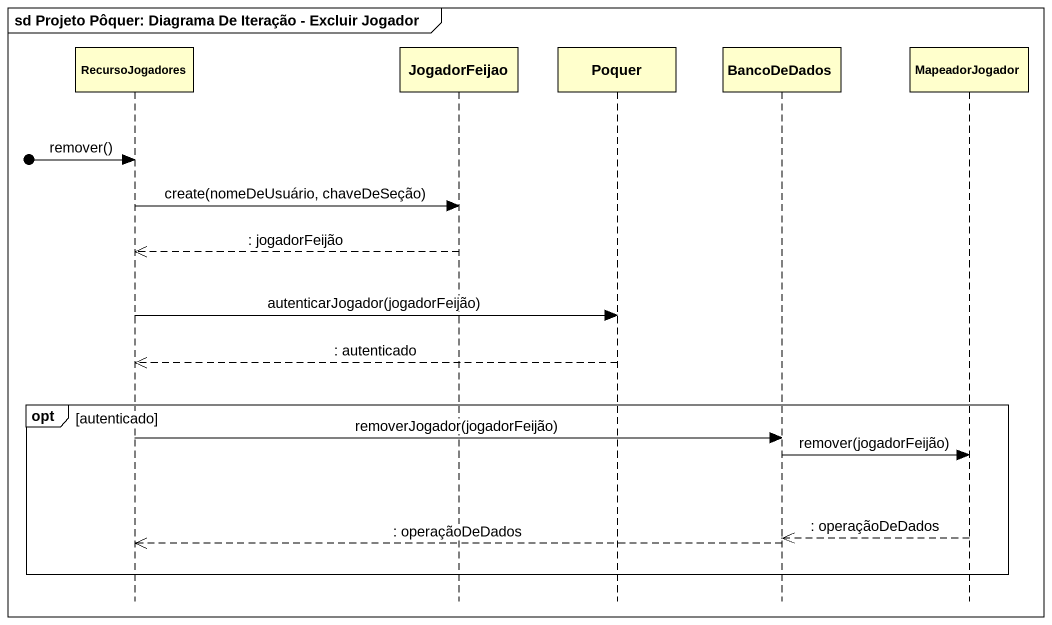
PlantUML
@startuml
mainframe sd Projeto Pôquer: Diagrama De Iteração - Excluir Jogador
hide footbox
participant RecursoJogadores
participant JogadorFeijao
participant Poquer
participant BancoDeDados
participant MapeadorJogador

[o-> RecursoJogadores : remover()
RecursoJogadores -> JogadorFeijao : create(nomeDeUsuário, chaveDeSeção)
JogadorFeijao -->> RecursoJogadores : : jogadorFeijão
RecursoJogadores -> Poquer : autenticarJogador(jogadorFeijão)
Poquer -->> RecursoJogadores : : autenticado
opt autenticado
  RecursoJogadores -> BancoDeDados : removerJogador(jogadorFeijão)
  BancoDeDados -> MapeadorJogador : remover(jogadorFeijão)
  MapeadorJogador -->> BancoDeDados : : operaçãoDeDados
  BancoDeDados -->> RecursoJogadores : : operaçãoDeDados
end
@enduml
